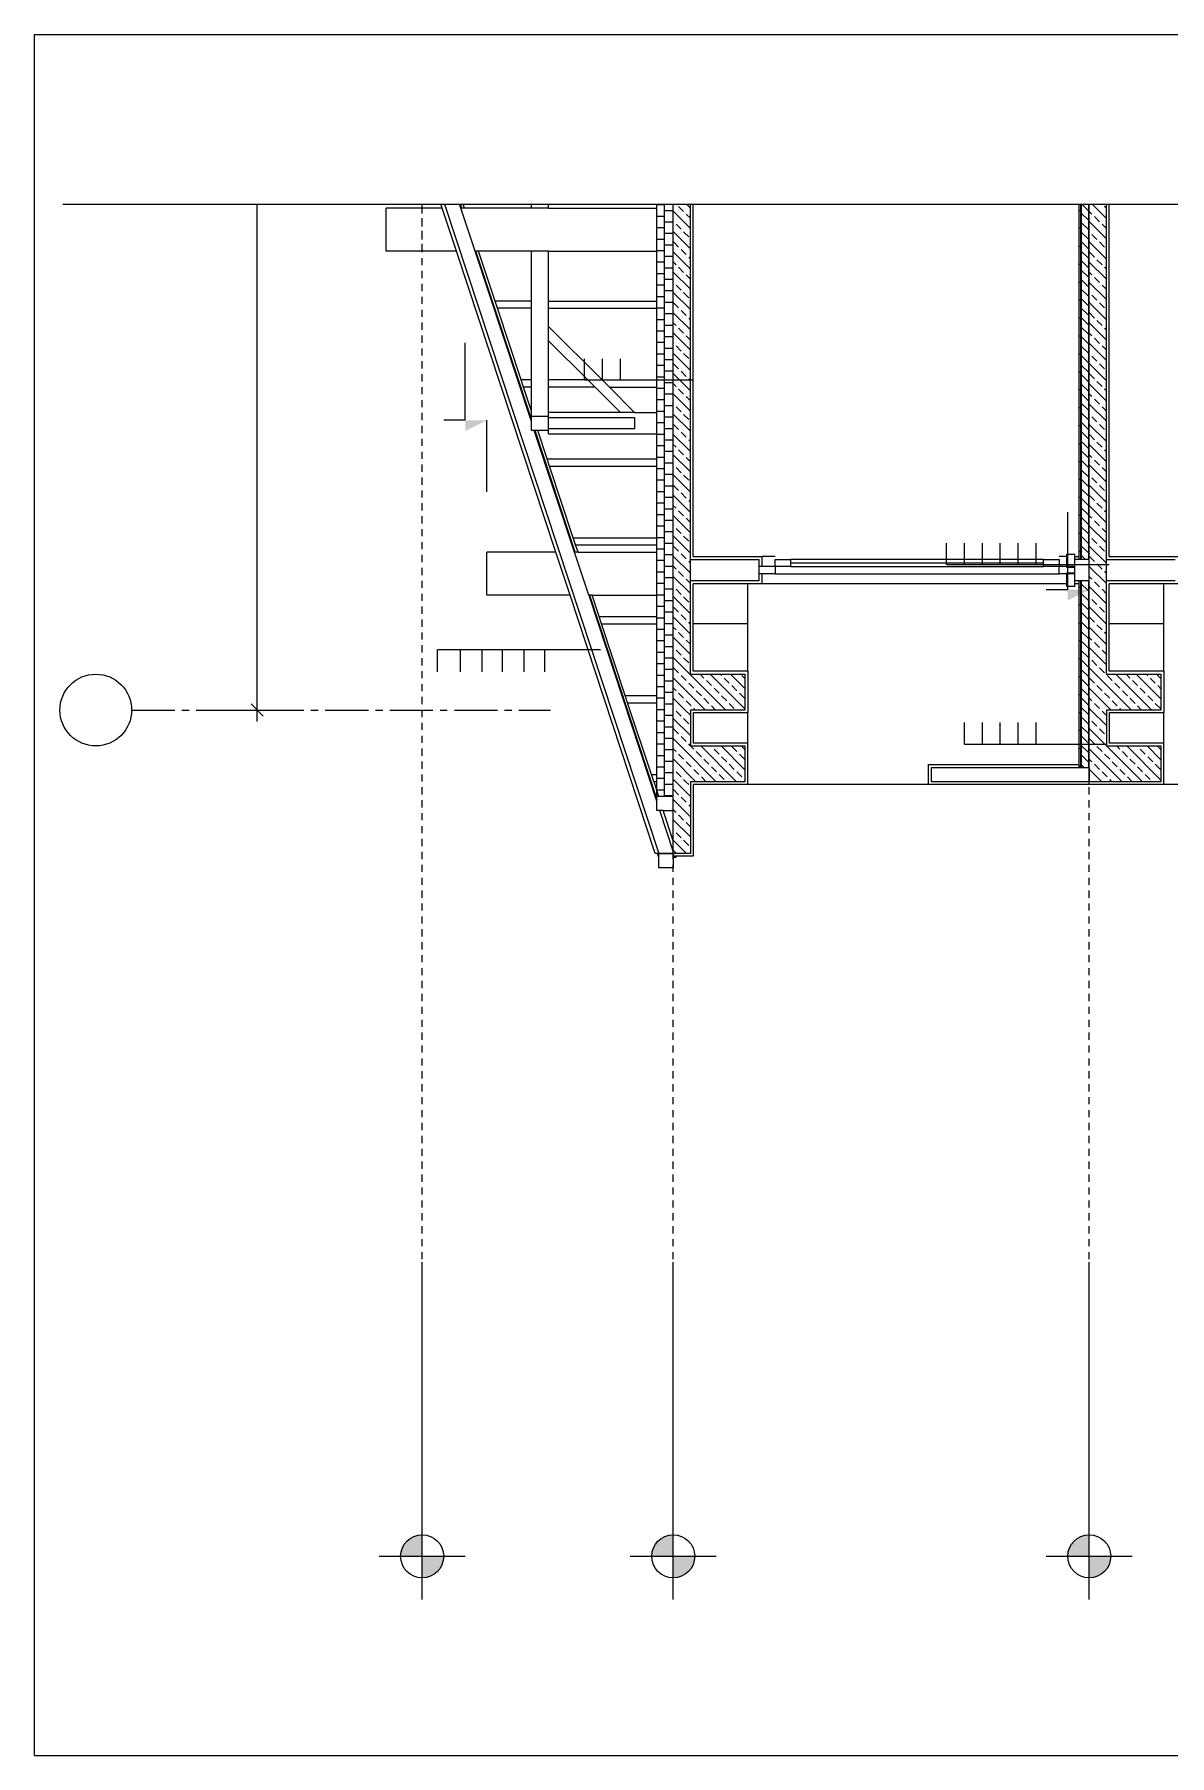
# Model space of a CAD drawing. Header units: metres. Extents: x -220 to 294, y -29 to 18.
# Drawn here: x 172.89 to 192.67, y -12 to 18 of the extents above; entities that cross this region are included whole.
import ezdxf

# ---------------------------------------------------------------- set-up
doc = ezdxf.new("R2010")
doc.units = ezdxf.units.M
doc.header["$MEASUREMENT"] = 0
doc.linetypes.add('CENTER2', pattern=[1.125, 0.75, -0.125, 0.125, -0.125])
doc.linetypes.add('DASHED4', pattern=[0.1875, 0.125, -0.0625])
for name, color, linetype in [('Cizgi', 7, 'Continuous'), ('Kesit_Kot', 7, 'Continuous'), ('Olculendirme', 7, 'Continuous'), ('Rota', 7, 'Continuous'), ('Standart', 7, 'Continuous'), ('Tarama', 7, 'Continuous')]:
    doc.layers.add(name, color=color, linetype=linetype)

msp = doc.modelspace()

# ---------------------------------------------------------------- hatches: boundary and pattern name
at = {"layer": 'Kesit_Kot', "linetype": 'Continuous', "lineweight": -3}
for points in [[(180.774, 11.275), (180.399, 11.087), (180.399, 11.275)], [(191.274, 8.322), (190.899, 8.135), (190.899, 8.322)]]:
    msp.add_hatch(color=216, dxfattribs=at).paths.add_polyline_path(points)
at = {"layer": 'Tarama', "linetype": 'Continuous', "lineweight": -3}
for points in [[(179.649, -8.152), (179.607, -8.154), (179.565, -8.161), (179.525, -8.173), (179.486, -8.189), (179.449, -8.209), (179.415, -8.234), (179.384, -8.262), (179.356, -8.293), (179.331, -8.327), (179.311, -8.364), (179.295, -8.403), (179.283, -8.443), (179.276, -8.485), (179.274, -8.527), (179.649, -8.527)], [(184.024, -8.152), (183.982, -8.154), (183.94, -8.161), (183.9, -8.173), (183.861, -8.189), (183.824, -8.209), (183.79, -8.234), (183.759, -8.262), (183.731, -8.293), (183.706, -8.327), (183.686, -8.364), (183.67, -8.403), (183.658, -8.443), (183.651, -8.485), (183.649, -8.527), (184.024, -8.527)], [(191.274, -8.152), (191.232, -8.154), (191.19, -8.161), (191.15, -8.173), (191.111, -8.189), (191.074, -8.209), (191.04, -8.234), (191.009, -8.262), (190.981, -8.293), (190.956, -8.327), (190.936, -8.364), (190.92, -8.403), (190.908, -8.443), (190.901, -8.485), (190.899, -8.527), (191.274, -8.527)], [(179.649, -8.902), (179.691, -8.899), (179.732, -8.892), (179.773, -8.881), (179.812, -8.865), (179.848, -8.844), (179.883, -8.82), (179.914, -8.792), (179.942, -8.761), (179.966, -8.726), (179.987, -8.689), (180.003, -8.651), (180.014, -8.61), (180.021, -8.569), (180.024, -8.527), (179.649, -8.527)], [(184.024, -8.902), (184.066, -8.899), (184.107, -8.892), (184.148, -8.881), (184.187, -8.865), (184.223, -8.844), (184.258, -8.82), (184.289, -8.792), (184.317, -8.761), (184.341, -8.726), (184.362, -8.689), (184.378, -8.651), (184.389, -8.61), (184.396, -8.569), (184.399, -8.527), (184.024, -8.527)], [(191.274, -8.902), (191.316, -8.899), (191.357, -8.892), (191.398, -8.881), (191.437, -8.865), (191.473, -8.844), (191.508, -8.82), (191.539, -8.792), (191.567, -8.761), (191.591, -8.726), (191.612, -8.689), (191.628, -8.651), (191.639, -8.61), (191.646, -8.569), (191.649, -8.527), (191.274, -8.527)]]:
    msp.add_hatch(color=216, dxfattribs=at).paths.add_polyline_path(points)

# ---------------------------------------------------------------- linework, layer by layer
msp.add_line((173.389, 15.042), (238.193, 15.042))
at = {"layer": 'Cizgi', "color": 73, "linetype": 'DASHED4', "lineweight": -3}
for p, q in [((179.649, -7.398), (179.649, 15.042)), ((179.649, 14.224), (179.649, 15.042)), ((184.024, 3.654), (184.024, 15.042)), ((191.274, 4.924), (191.274, 15.042)), ((191.274, -7.398), (191.274, 7.677)), ((184.024, -7.398), (184.024, 6.407))]:
    msp.add_line(p, q, dxfattribs=at)
at = {"layer": 'Cizgi', "color": 17, "linetype": 'Continuous', "lineweight": -3}
for p, q in [((179.999, 14.974), (179.976, 15.042)), ((180.039, 15.042), (183.774, 3.724)), ((180.246, 14.224), (179.999, 14.974)), ((181.979, 8.974), (180.246, 14.224)), ((181.553, 11.349), (181.853, 11.349)), ((181.553, 11.291), (181.553, 11.349)), ((181.553, 11.251), (181.553, 11.291)), ((181.553, 11.099), (181.553, 11.251)), ((181.853, 11.324), (181.853, 11.349)), ((181.853, 11.124), (181.853, 11.324)), ((181.853, 11.099), (181.853, 11.124)), ((181.603, 11.099), (181.553, 11.099)), ((181.617, 11.099), (181.603, 11.099)), ((181.663, 11.099), (181.617, 11.099)), ((181.853, 11.099), (181.663, 11.099)), ((182.226, 8.224), (181.979, 8.974)), ((183.711, 3.724), (182.226, 8.224)), ((183.74, 4.666), (183.74, 4.724)), ((183.74, 4.724), (184.024, 4.724)), ((183.74, 4.626), (183.74, 4.666)), ((183.74, 4.474), (183.74, 4.626)), ((183.79, 4.474), (183.74, 4.474)), ((183.803, 4.474), (183.79, 4.474)), ((183.85, 4.474), (183.803, 4.474)), ((183.85, 4.474), (184.024, 4.474)), ((183.75, 3.724), (183.711, 3.724)), ((183.774, 3.724), (183.75, 3.724))]:
    msp.add_line(p, q, dxfattribs=at)
at = {"layer": 'Cizgi', "color": 98, "linetype": 'Continuous', "lineweight": -3}
for p, q in [((180.325, 14.974), (180.302, 15.042)), ((180.338, 14.974), (180.315, 15.042)), ((180.385, 14.974), (180.362, 15.042)), ((181.553, 14.974), (181.553, 15.042)), ((181.853, 14.974), (181.853, 15.042)), ((180.572, 14.224), (180.325, 14.974)), ((181.553, 11.251), (180.572, 14.224)), ((181.553, 11.291), (180.585, 14.224)), ((180.92, 13.352), (180.632, 14.224)), ((181.553, 13.352), (181.553, 14.224)), ((181.853, 13.352), (181.853, 14.224)), ((181.553, 13.352), (180.92, 13.352)), ((180.961, 13.227), (180.92, 13.352)), ((181.553, 13.227), (180.961, 13.227)), ((181.374, 11.977), (180.961, 13.227)), ((181.553, 13.227), (181.553, 13.352)), ((181.553, 11.977), (181.553, 13.227)), ((181.853, 13.227), (181.853, 13.352)), ((181.853, 13.352), (183.74, 13.352)), ((181.853, 12.909), (181.853, 13.227)), ((181.853, 13.227), (183.74, 13.227)), ((181.853, 12.662), (181.853, 12.909)), ((182.786, 11.977), (181.853, 12.909)), ((181.853, 11.977), (181.853, 12.662)), ((182.538, 11.977), (181.853, 12.662)), ((181.553, 11.977), (181.374, 11.977)), ((181.415, 11.852), (181.374, 11.977)), ((181.553, 11.852), (181.415, 11.852)), ((181.553, 11.433), (181.415, 11.852)), ((181.553, 11.852), (181.553, 11.977)), ((181.553, 11.433), (181.553, 11.852)), ((182.538, 11.977), (181.853, 11.977)), ((181.853, 11.852), (181.853, 11.977)), ((182.663, 11.852), (181.853, 11.852)), ((181.853, 11.412), (181.853, 11.852)), ((182.663, 11.852), (182.538, 11.977)), ((183.103, 11.412), (182.663, 11.852)), ((182.911, 11.852), (182.786, 11.977)), ((182.786, 11.977), (183.74, 11.977)), ((183.351, 11.412), (182.911, 11.852)), ((182.911, 11.852), (183.74, 11.852)), ((181.553, 11.349), (181.553, 11.433)), ((181.853, 11.349), (181.853, 11.412)), ((183.103, 11.412), (181.853, 11.412)), ((183.351, 11.412), (183.103, 11.412)), ((183.351, 11.412), (183.74, 11.412)), ((181.853, 11.324), (183.351, 11.324)), ((183.351, 11.124), (181.853, 11.124)), ((183.351, 11.324), (183.351, 11.124)), ((182.305, 8.974), (181.603, 11.099)), ((182.318, 8.974), (181.617, 11.099)), ((181.828, 10.602), (181.663, 11.099)), ((181.853, 11.037), (181.853, 11.099)), ((181.853, 11.037), (183.74, 11.037)), ((181.869, 10.477), (181.828, 10.602)), ((181.828, 10.602), (183.74, 10.602)), ((182.281, 9.227), (181.869, 10.477)), ((181.869, 10.477), (183.74, 10.477)), ((182.323, 9.102), (182.281, 9.227)), ((182.281, 9.227), (183.74, 9.227)), ((182.365, 8.974), (182.323, 9.102)), ((182.323, 9.102), (183.74, 9.102)), ((182.552, 8.224), (182.305, 8.974)), ((190.474, 8.849), (186.074, 8.849)), ((186.074, 8.724), (190.474, 8.724)), ((185.799, 8.599), (190.749, 8.599)), ((182.552, 8.224), (183.74, 4.626)), ((182.565, 8.224), (183.74, 4.666)), ((182.735, 7.852), (182.612, 8.224)), ((182.776, 7.727), (182.735, 7.852)), ((182.735, 7.852), (183.74, 7.852)), ((183.189, 6.477), (182.776, 7.727)), ((182.776, 7.727), (183.74, 7.727)), ((183.23, 6.352), (183.189, 6.477)), ((183.189, 6.477), (183.74, 6.477)), ((183.643, 5.102), (183.23, 6.352)), ((183.23, 6.352), (183.74, 6.352)), ((183.684, 4.977), (183.643, 5.102)), ((183.643, 5.102), (183.74, 5.102)), ((183.684, 4.977), (183.74, 4.977)), ((183.684, 4.977), (183.767, 4.724)), ((184.024, 3.764), (183.79, 4.474)), ((184.024, 3.946), (183.85, 4.474)), ((183.774, 3.654), (183.75, 3.724)), ((184.024, 3.724), (183.774, 3.724)), ((183.774, 3.654), (183.774, 3.654)), ((184.074, 3.654), (184.024, 3.654)), ((184.074, 3.654), (184.067, 3.674)), ((184.074, 3.654), (184.074, 3.674))]:
    msp.add_line(p, q, dxfattribs=at)
at = {"layer": 'Cizgi', "color": 1, "linetype": 'Continuous', "lineweight": -3}
msp.add_line((183.74, 4.724), (183.74, 15.042), dxfattribs=at)
at = {"layer": 'Cizgi', "color": 7, "linetype": 'Continuous', "lineweight": -3}
for p, q in [((184.024, 4.724), (184.024, 15.042)), ((184.324, 8.849), (184.324, 15.042)), ((191.274, 8.849), (191.274, 15.042)), ((191.574, 8.849), (191.574, 15.042)), ((184.324, 8.474), (184.324, 8.849)), ((191.274, 8.474), (191.274, 8.849)), ((191.574, 8.474), (191.574, 8.849)), ((184.324, 6.849), (184.324, 8.474)), ((191.274, 4.974), (191.274, 8.474)), ((191.574, 6.849), (191.574, 8.474)), ((184.324, 6.849), (185.274, 6.849)), ((185.274, 6.849), (185.274, 6.224)), ((191.574, 6.849), (192.524, 6.849)), ((192.524, 6.849), (192.524, 6.224)), ((184.324, 6.224), (184.324, 5.599)), ((185.274, 6.224), (184.324, 6.224)), ((191.574, 6.224), (191.574, 5.599)), ((192.524, 6.224), (191.574, 6.224)), ((184.324, 5.599), (185.274, 5.599)), ((185.274, 5.599), (185.274, 4.974)), ((191.574, 5.599), (192.524, 5.599)), ((192.524, 5.599), (192.524, 4.974)), ((184.024, 3.946), (184.024, 4.977)), ((185.274, 4.974), (184.324, 4.974)), ((184.324, 4.974), (184.324, 3.724)), ((192.524, 4.974), (191.274, 4.974)), ((184.024, 3.805), (184.024, 3.946)), ((184.024, 3.764), (184.024, 3.805)), ((184.024, 3.724), (184.024, 3.764)), ((184.324, 3.724), (184.024, 3.724))]:
    msp.add_line(p, q, dxfattribs=at)
at = {"layer": 'Cizgi', "color": 241, "linetype": 'Continuous', "lineweight": -3}
for p, q in [((184.374, 8.899), (184.374, 15.042)), ((191.624, 8.899), (191.624, 15.042)), ((184.374, 8.899), (185.574, 8.899)), ((185.574, 8.724), (185.574, 8.899)), ((191.024, 8.899), (191.099, 8.899)), ((191.624, 8.899), (192.824, 8.899)), ((185.574, 8.424), (184.374, 8.424)), ((184.374, 7.724), (184.374, 8.424)), ((185.574, 8.424), (185.574, 8.599)), ((191.099, 8.424), (191.024, 8.424)), ((192.824, 8.424), (191.624, 8.424)), ((191.624, 7.724), (191.624, 8.424)), ((184.374, 6.899), (184.374, 7.724)), ((191.624, 6.899), (191.624, 7.724)), ((185.324, 6.899), (184.374, 6.899)), ((185.324, 6.899), (185.324, 6.174)), ((192.574, 6.899), (191.624, 6.899)), ((192.574, 6.899), (192.574, 6.174)), ((185.324, 6.174), (184.374, 6.174)), ((184.374, 6.174), (184.374, 5.649)), ((192.574, 6.174), (191.624, 6.174)), ((191.624, 6.174), (191.624, 5.649)), ((185.324, 5.649), (184.374, 5.649)), ((185.324, 4.924), (185.324, 5.649)), ((192.574, 5.649), (191.624, 5.649)), ((192.574, 4.924), (192.574, 5.649)), ((188.474, 5.274), (191.099, 5.274)), ((188.474, 4.924), (188.474, 5.274)), ((185.324, 4.924), (184.374, 4.924)), ((184.374, 4.924), (184.374, 3.674)), ((192.574, 4.924), (191.261, 4.924)), ((191.274, 4.924), (191.274, 4.974)), ((184.024, 3.674), (184.024, 3.724)), ((184.067, 3.674), (184.024, 3.674)), ((184.074, 3.674), (184.067, 3.674)), ((184.374, 3.674), (184.074, 3.674))]:
    msp.add_line(p, q, dxfattribs=at)
at = {"layer": 'Cizgi', "color": 59, "linetype": 'Continuous', "lineweight": -3}
for p, q in [((191.099, 8.899), (191.099, 15.042)), ((191.099, 8.849), (191.099, 8.899)), ((191.099, 8.424), (191.099, 8.474)), ((191.099, 5.224), (191.099, 8.424)), ((191.274, 4.974), (191.099, 4.974))]:
    msp.add_line(p, q, dxfattribs=at)
at = {"layer": 'Cizgi', "color": 38, "linetype": 'Continuous', "lineweight": -3}
for p, q in [((191.124, 15.042), (191.124, 8.849)), ((191.136, 15.042), (191.136, 8.849)), ((191.261, 15.042), (191.261, 8.849)), ((191.124, 8.474), (191.124, 5.224)), ((191.136, 8.474), (191.136, 5.224)), ((191.261, 8.474), (191.261, 5.224))]:
    msp.add_line(p, q, dxfattribs=at)
at = {"layer": 'Cizgi', "color": 118, "linetype": 'Continuous', "lineweight": -3}
for p, q in [((179.024, 14.224), (179.024, 14.974)), ((179.999, 14.974), (179.024, 14.974)), ((180.338, 14.974), (180.325, 14.974)), ((180.385, 14.974), (180.338, 14.974)), ((181.553, 14.974), (180.385, 14.974)), ((181.853, 14.974), (181.553, 14.974)), ((181.853, 14.974), (183.74, 14.974)), ((180.246, 14.224), (179.024, 14.224)), ((180.585, 14.224), (180.572, 14.224)), ((180.632, 14.224), (180.585, 14.224)), ((181.553, 14.224), (180.632, 14.224)), ((181.853, 14.224), (181.553, 14.224)), ((181.853, 14.224), (183.74, 14.224)), ((180.774, 8.224), (180.774, 8.974)), ((181.979, 8.974), (180.774, 8.974)), ((182.318, 8.974), (182.305, 8.974)), ((182.365, 8.974), (182.318, 8.974)), ((182.365, 8.974), (183.74, 8.974)), ((185.799, 8.899), (185.574, 8.899)), ((190.886, 8.899), (190.749, 8.899)), ((185.324, 7.724), (185.324, 8.424)), ((190.886, 8.424), (185.574, 8.424)), ((192.574, 7.724), (192.574, 8.424)), ((182.226, 8.224), (180.774, 8.224)), ((182.565, 8.224), (182.552, 8.224)), ((182.612, 8.224), (182.565, 8.224)), ((182.612, 8.224), (183.74, 8.224)), ((185.324, 7.724), (184.374, 7.724)), ((185.324, 6.899), (185.324, 7.724)), ((192.574, 7.724), (191.624, 7.724)), ((192.574, 6.899), (192.574, 7.724)), ((185.324, 5.649), (185.324, 6.174)), ((192.574, 5.649), (192.574, 6.174)), ((191.261, 4.924), (185.324, 4.924)), ((198.524, 4.924), (192.574, 4.924))]:
    msp.add_line(p, q, dxfattribs=at)
at = {"layer": 'Cizgi', "color": 166, "linetype": 'Continuous', "lineweight": -3}
for p, q in [((184.324, 8.849), (185.524, 8.849)), ((185.524, 8.724), (185.524, 8.849)), ((185.524, 8.599), (185.524, 8.724)), ((191.024, 8.724), (191.024, 8.849)), ((191.099, 8.849), (191.024, 8.849)), ((191.024, 8.709), (191.024, 8.724)), ((191.024, 8.615), (191.024, 8.709)), ((191.274, 8.849), (191.099, 8.849)), ((191.574, 8.849), (192.774, 8.849)), ((185.524, 8.474), (184.324, 8.474)), ((185.524, 8.474), (185.524, 8.599)), ((191.024, 8.599), (191.024, 8.615)), ((191.024, 8.474), (191.024, 8.599)), ((191.099, 8.474), (191.024, 8.474)), ((191.274, 8.474), (191.099, 8.474)), ((192.774, 8.474), (191.574, 8.474))]:
    msp.add_line(p, q, dxfattribs=at)
at = {"layer": 'Cizgi', "color": 173, "linetype": 'Continuous', "lineweight": -3}
for p, q in [((185.574, 8.724), (185.524, 8.724)), ((185.799, 8.724), (185.574, 8.724)), ((185.799, 8.724), (185.799, 8.849)), ((185.799, 8.849), (186.074, 8.849)), ((185.799, 8.724), (185.799, 8.599)), ((186.074, 8.724), (185.799, 8.724)), ((186.074, 8.788), (186.074, 8.849)), ((186.074, 8.784), (186.074, 8.788)), ((186.074, 8.788), (190.474, 8.788)), ((186.074, 8.724), (186.074, 8.784)), ((190.474, 8.784), (186.074, 8.784)), ((190.474, 8.788), (190.474, 8.849)), ((190.474, 8.849), (190.749, 8.849)), ((190.474, 8.788), (190.474, 8.784)), ((190.474, 8.724), (190.474, 8.784)), ((190.749, 8.724), (190.474, 8.724)), ((190.749, 8.849), (190.749, 8.724)), ((190.749, 8.599), (190.749, 8.724)), ((190.886, 8.724), (190.749, 8.724)), ((190.886, 8.724), (190.886, 8.943)), ((190.886, 8.943), (191.024, 8.943)), ((191.024, 8.724), (190.886, 8.724)), ((190.886, 8.709), (190.886, 8.724)), ((191.024, 8.709), (190.886, 8.709)), ((191.024, 8.899), (191.024, 8.943)), ((191.024, 8.849), (191.024, 8.899)), ((185.574, 8.599), (185.524, 8.599)), ((185.799, 8.599), (185.574, 8.599)), ((190.886, 8.599), (190.749, 8.599)), ((190.886, 8.599), (190.886, 8.615)), ((190.886, 8.615), (191.024, 8.615)), ((191.024, 8.599), (190.886, 8.599)), ((190.886, 8.38), (190.886, 8.599)), ((191.024, 8.424), (191.024, 8.474)), ((191.024, 8.38), (191.024, 8.424)), ((191.024, 8.38), (190.886, 8.38))]:
    msp.add_line(p, q, dxfattribs=at)
at = {"layer": 'Cizgi', "color": 18, "linetype": 'Continuous', "lineweight": -3}
for points in [[(172.892, -12), (172.892, 18)], [(172.892, 18), (245.115, 18)], [(172.892, -12), (245.115, -12)]]:
    msp.add_lwpolyline(points, dxfattribs=at)
at = {"layer": 'Kesit_Kot', "color": 216, "linetype": 'Continuous', "lineweight": -3}
for p, q in [((180.399, 11.275), (180.399, 12.622)), ((180.399, 11.275), (180.024, 11.275)), ((180.774, 10.025), (180.774, 11.275)), ((191.274, 9.094), (191.274, 10.344)), ((190.899, 8.322), (190.899, 9.67)), ((190.899, 8.322), (190.524, 8.322))]:
    msp.add_line(p, q, dxfattribs=at)
at = {"layer": 'Olculendirme', "color": 47, "linetype": 'Continuous', "lineweight": -3}
for p, q in [((176.774, 6.024), (176.774, 15.042)), ((176.149, 6.224), (176.899, 6.224))]:
    msp.add_line(p, q, dxfattribs=at)
at = {"layer": 'Olculendirme', "color": 59, "linetype": 'Continuous', "lineweight": -3}
msp.add_line((176.668, 6.33), (176.88, 6.118), dxfattribs=at)
at = {"layer": 'Rota', "color": 38, "linetype": 'Continuous', "lineweight": -3}
for p, q in [((188.524, 4.974), (188.524, 5.224)), ((188.524, 5.224), (191.274, 5.224)), ((191.274, 5.224), (191.274, 4.974)), ((191.274, 4.974), (188.524, 4.974))]:
    msp.add_line(p, q, dxfattribs=at)
at = {"layer": 'Rota', "color": 95, "linetype": 'Continuous', "lineweight": -3}
for p, q in [((183.774, 3.474), (183.774, 3.724)), ((183.774, 3.724), (184.024, 3.724)), ((184.024, 3.724), (184.024, 3.474)), ((184.024, 3.474), (183.774, 3.474))]:
    msp.add_line(p, q, dxfattribs=at)
at = {"layer": 'Standart', "color": 58, "linetype": 'Continuous', "lineweight": -3}
for p, q in [((182.48, 11.972), (182.48, 12.347)), ((182.792, 11.972), (182.792, 12.347)), ((183.105, 11.972), (183.105, 12.347)), ((184.353, 11.972), (182.48, 11.972)), ((188.786, 8.76), (188.786, 9.135)), ((189.099, 8.76), (189.099, 9.135)), ((189.411, 8.76), (189.411, 9.135)), ((189.724, 8.76), (189.724, 9.135)), ((190.036, 8.76), (190.036, 9.135)), ((190.349, 8.76), (190.349, 9.135)), ((188.786, 8.76), (191.624, 8.76)), ((189.099, 5.629), (189.099, 6.004)), ((189.411, 5.629), (189.411, 6.004)), ((189.724, 5.629), (189.724, 6.004)), ((190.036, 5.629), (190.036, 6.004)), ((190.349, 5.629), (190.349, 6.004)), ((189.099, 5.629), (191.574, 5.629))]:
    msp.add_line(p, q, dxfattribs=at)
at = {"layer": 'Standart', "color": 48, "linetype": 'Continuous', "lineweight": -3}
for p, q in [((179.917, 6.888), (179.917, 7.273)), ((182.757, 7.273), (179.917, 7.273)), ((180.317, 6.888), (180.317, 7.273)), ((180.695, 6.888), (180.695, 7.273)), ((181.05, 6.888), (181.05, 7.273)), ((181.428, 6.888), (181.428, 7.273)), ((181.784, 6.888), (181.784, 7.273))]:
    msp.add_line(p, q, dxfattribs=at)
at = {"layer": 'Standart', "color": 251, "linetype": 'CENTER2', "lineweight": -3}
msp.add_line((174.586, 6.224), (181.886, 6.224), dxfattribs=at)
at = {"layer": 'Standart', "color": 216, "linetype": 'Continuous', "lineweight": -3}
for p, q in [((179.649, -7.777), (179.649, -3.398)), ((184.024, -7.777), (184.024, -3.398)), ((191.274, -7.777), (191.274, -3.398)), ((179.649, -9.277), (179.649, -7.777)), ((184.024, -9.277), (184.024, -7.777)), ((191.274, -9.277), (191.274, -7.777)), ((178.899, -8.527), (180.399, -8.527)), ((183.274, -8.527), (184.774, -8.527)), ((190.524, -8.527), (192.024, -8.527))]:
    msp.add_line(p, q, dxfattribs=at)
at = {"layer": 'Standart', "color": 251, "linetype": 'Continuous', "lineweight": -3}
msp.add_circle((173.961, 6.224), 0.625, dxfattribs=at)
at = {"layer": 'Standart', "color": 216, "linetype": 'Continuous', "lineweight": -3}
for centre in [(179.649, -8.527), (184.024, -8.527), (191.274, -8.527)]:
    msp.add_circle(centre, 0.375, dxfattribs=at)
at = {"layer": 'Tarama', "color": 58, "linetype": 'Continuous', "lineweight": -3}
for p, q in [((183.874, 15.028), (183.74, 15.028)), ((183.874, 4.724), (183.874, 15.042)), ((184.205, 14.913), (184.117, 15.001)), ((184.324, 14.971), (184.253, 15.042)), ((191.261, 14.928), (191.147, 15.042)), ((191.16, 15.112), (191.16, 15.112)), ((191.243, 15.029), (191.243, 15.029)), ((191.574, 14.792), (191.324, 15.042)), ((191.574, 14.969), (191.542, 15.001)), ((183.874, 14.828), (183.74, 14.828)), ((184.024, 14.928), (183.874, 14.928)), ((184.024, 14.728), (183.874, 14.728)), ((184.324, 14.618), (184.024, 14.918)), ((184.029, 14.736), (184.024, 14.741)), ((184.324, 14.795), (184.25, 14.869)), ((191.261, 14.762), (191.136, 14.887)), ((191.261, 14.597), (191.136, 14.722)), ((191.16, 14.946), (191.16, 14.946)), ((191.16, 14.78), (191.16, 14.78)), ((191.243, 14.863), (191.243, 14.863)), ((191.321, 14.869), (191.274, 14.916)), ((191.574, 14.439), (191.274, 14.739)), ((191.453, 14.736), (191.365, 14.825)), ((183.874, 14.628), (183.74, 14.628)), ((183.874, 14.428), (183.74, 14.428)), ((184.024, 14.528), (183.874, 14.528)), ((184.324, 14.264), (184.024, 14.564)), ((184.161, 14.604), (184.073, 14.692)), ((184.294, 14.471), (184.205, 14.559)), ((191.261, 14.431), (191.136, 14.556)), ((191.16, 14.615), (191.16, 14.615)), ((191.16, 14.449), (191.16, 14.449)), ((191.243, 14.698), (191.243, 14.698)), ((191.243, 14.532), (191.243, 14.532)), ((191.276, 14.559), (191.274, 14.562)), ((191.409, 14.427), (191.321, 14.515)), ((191.574, 14.616), (191.497, 14.692)), ((183.874, 14.228), (183.74, 14.228)), ((184.024, 14.328), (183.874, 14.328)), ((184.024, 14.128), (183.874, 14.128)), ((184.324, 13.911), (184.024, 14.211)), ((184.117, 14.294), (184.029, 14.383)), ((184.25, 14.162), (184.161, 14.25)), ((184.324, 14.087), (184.294, 14.118)), ((191.261, 14.265), (191.136, 14.39)), ((191.261, 14.099), (191.136, 14.224)), ((191.16, 14.283), (191.16, 14.283)), ((191.16, 14.118), (191.16, 14.118)), ((191.243, 14.366), (191.243, 14.366)), ((191.243, 14.2), (191.243, 14.2)), ((191.574, 14.085), (191.274, 14.385)), ((191.365, 14.118), (191.276, 14.206)), ((191.542, 14.294), (191.453, 14.383)), ((183.874, 14.028), (183.74, 14.028)), ((183.874, 13.828), (183.74, 13.828)), ((184.024, 13.928), (183.874, 13.928)), ((184.073, 13.985), (184.024, 14.034)), ((184.324, 13.557), (184.024, 13.857)), ((184.205, 13.852), (184.117, 13.941)), ((184.324, 13.734), (184.25, 13.808)), ((191.261, 13.934), (191.136, 14.059)), ((191.261, 13.768), (191.136, 13.893)), ((191.16, 13.952), (191.16, 13.952)), ((191.243, 14.035), (191.243, 14.035)), ((191.243, 13.869), (191.243, 13.869)), ((191.574, 13.732), (191.274, 14.032)), ((191.321, 13.808), (191.274, 13.855)), ((191.497, 13.985), (191.409, 14.073)), ((191.574, 13.908), (191.542, 13.941)), ((183.874, 13.628), (183.74, 13.628)), ((184.024, 13.728), (183.874, 13.728)), ((184.024, 13.528), (183.874, 13.528)), ((184.029, 13.676), (184.024, 13.68)), ((184.324, 13.204), (184.024, 13.504)), ((184.161, 13.543), (184.073, 13.631)), ((191.261, 13.602), (191.136, 13.727)), ((191.261, 13.437), (191.136, 13.562)), ((191.16, 13.786), (191.16, 13.786)), ((191.16, 13.62), (191.16, 13.62)), ((191.243, 13.703), (191.243, 13.703)), ((191.243, 13.537), (191.243, 13.537)), ((191.574, 13.378), (191.274, 13.678)), ((191.276, 13.499), (191.274, 13.501)), ((191.453, 13.676), (191.365, 13.764)), ((191.574, 13.555), (191.497, 13.631)), ((183.874, 13.428), (183.74, 13.428)), ((183.874, 13.228), (183.74, 13.228)), ((184.024, 13.328), (183.874, 13.328)), ((184.117, 13.234), (184.029, 13.322)), ((184.294, 13.41), (184.205, 13.499)), ((191.261, 13.271), (191.136, 13.396)), ((191.261, 13.105), (191.136, 13.23)), ((191.16, 13.455), (191.16, 13.455)), ((191.16, 13.289), (191.16, 13.289)), ((191.243, 13.372), (191.243, 13.372)), ((191.243, 13.206), (191.243, 13.206)), ((191.574, 13.025), (191.274, 13.325)), ((191.409, 13.366), (191.321, 13.455)), ((191.542, 13.234), (191.453, 13.322)), ((183.874, 13.028), (183.74, 13.028)), ((184.024, 13.128), (183.874, 13.128)), ((184.024, 12.928), (183.874, 12.928)), ((184.324, 12.85), (184.024, 13.15)), ((184.073, 12.924), (184.024, 12.973)), ((184.25, 13.101), (184.161, 13.189)), ((184.324, 13.027), (184.294, 13.057)), ((191.261, 12.939), (191.136, 13.064)), ((191.16, 13.123), (191.16, 13.123)), ((191.16, 12.957), (191.16, 12.957)), ((191.243, 13.04), (191.243, 13.04)), ((191.574, 12.671), (191.274, 12.971)), ((191.365, 13.057), (191.276, 13.145)), ((191.497, 12.924), (191.409, 13.013)), ((183.874, 12.828), (183.74, 12.828)), ((183.874, 12.628), (183.74, 12.628)), ((184.024, 12.728), (183.874, 12.728)), ((184.324, 12.496), (184.024, 12.796)), ((184.029, 12.615), (184.024, 12.62)), ((184.205, 12.792), (184.117, 12.88)), ((184.324, 12.673), (184.25, 12.748)), ((191.261, 12.774), (191.136, 12.899)), ((191.261, 12.608), (191.136, 12.733)), ((191.16, 12.792), (191.16, 12.792)), ((191.16, 12.626), (191.16, 12.626)), ((191.243, 12.875), (191.243, 12.875)), ((191.243, 12.709), (191.243, 12.709)), ((191.321, 12.748), (191.274, 12.794)), ((191.574, 12.318), (191.274, 12.618)), ((191.453, 12.615), (191.365, 12.703)), ((191.574, 12.848), (191.542, 12.88)), ((183.874, 12.428), (183.74, 12.428)), ((184.024, 12.528), (183.874, 12.528)), ((184.024, 12.328), (183.874, 12.328)), ((184.324, 12.143), (184.024, 12.443)), ((184.161, 12.482), (184.073, 12.571)), ((184.294, 12.35), (184.205, 12.438)), ((191.261, 12.442), (191.136, 12.567)), ((191.261, 12.276), (191.136, 12.401)), ((191.16, 12.46), (191.16, 12.46)), ((191.243, 12.543), (191.243, 12.543)), ((191.243, 12.377), (191.243, 12.377)), ((191.276, 12.438), (191.274, 12.441)), ((191.409, 12.306), (191.321, 12.394)), ((191.574, 12.494), (191.497, 12.571)), ((183.874, 12.228), (183.74, 12.228)), ((183.874, 12.028), (183.74, 12.028)), ((184.024, 12.128), (183.874, 12.128)), ((184.324, 11.789), (184.024, 12.089)), ((184.117, 12.173), (184.029, 12.261)), ((184.25, 12.04), (184.161, 12.129)), ((191.261, 12.111), (191.136, 12.236)), ((191.261, 11.945), (191.136, 12.07)), ((191.16, 12.295), (191.16, 12.295)), ((191.16, 12.129), (191.16, 12.129)), ((191.243, 12.212), (191.243, 12.212)), ((191.243, 12.046), (191.243, 12.046)), ((191.574, 11.964), (191.274, 12.264)), ((191.365, 11.996), (191.276, 12.085)), ((191.542, 12.173), (191.453, 12.261)), ((183.874, 11.828), (183.74, 11.828)), ((184.024, 11.928), (183.874, 11.928)), ((184.024, 11.728), (183.874, 11.728)), ((184.073, 11.864), (184.024, 11.913)), ((184.324, 11.436), (184.024, 11.736)), ((184.205, 11.731), (184.117, 11.819)), ((184.324, 11.966), (184.294, 11.996)), ((191.261, 11.779), (191.136, 11.904)), ((191.261, 11.614), (191.136, 11.739)), ((191.16, 11.963), (191.16, 11.963)), ((191.16, 11.797), (191.16, 11.797)), ((191.243, 11.88), (191.243, 11.88)), ((191.243, 11.714), (191.243, 11.714)), ((191.574, 11.61), (191.274, 11.91)), ((191.321, 11.687), (191.274, 11.734)), ((191.497, 11.864), (191.409, 11.952)), ((191.574, 11.787), (191.542, 11.819)), ((183.874, 11.628), (183.74, 11.628)), ((183.874, 11.428), (183.74, 11.428)), ((184.024, 11.528), (183.874, 11.528)), ((184.029, 11.554), (184.024, 11.559)), ((184.161, 11.422), (184.073, 11.51)), ((184.324, 11.613), (184.25, 11.687)), ((191.261, 11.448), (191.136, 11.573)), ((191.261, 11.282), (191.136, 11.407)), ((191.16, 11.632), (191.16, 11.632)), ((191.16, 11.466), (191.16, 11.466)), ((191.243, 11.549), (191.243, 11.549)), ((191.574, 11.257), (191.274, 11.557)), ((191.453, 11.554), (191.365, 11.643)), ((191.574, 11.434), (191.497, 11.51)), ((183.874, 11.228), (183.74, 11.228)), ((184.024, 11.328), (183.874, 11.328)), ((184.024, 11.128), (183.874, 11.128)), ((184.324, 11.082), (184.024, 11.382)), ((184.117, 11.112), (184.029, 11.201)), ((184.294, 11.289), (184.205, 11.378)), ((191.261, 11.116), (191.136, 11.241)), ((191.16, 11.3), (191.16, 11.3)), ((191.16, 11.134), (191.16, 11.134)), ((191.243, 11.383), (191.243, 11.383)), ((191.243, 11.217), (191.243, 11.217)), ((191.276, 11.378), (191.274, 11.38)), ((191.574, 10.903), (191.274, 11.203)), ((191.409, 11.245), (191.321, 11.333)), ((191.542, 11.112), (191.453, 11.201)), ((183.874, 11.028), (183.74, 11.028)), ((183.874, 10.828), (183.74, 10.828)), ((184.024, 10.928), (183.874, 10.928)), ((184.324, 10.729), (184.024, 11.029)), ((184.073, 10.803), (184.024, 10.852)), ((184.25, 10.98), (184.161, 11.068)), ((184.324, 10.905), (184.294, 10.936)), ((191.261, 10.951), (191.136, 11.076)), ((191.261, 10.785), (191.136, 10.91)), ((191.16, 10.969), (191.16, 10.969)), ((191.16, 10.803), (191.16, 10.803)), ((191.243, 11.052), (191.243, 11.052)), ((191.243, 10.886), (191.243, 10.886)), ((191.574, 10.55), (191.274, 10.85)), ((191.365, 10.936), (191.276, 11.024)), ((191.497, 10.803), (191.409, 10.891)), ((183.874, 10.628), (183.74, 10.628)), ((184.024, 10.728), (183.874, 10.728)), ((184.024, 10.528), (183.874, 10.528)), ((184.324, 10.375), (184.024, 10.675)), ((184.205, 10.67), (184.117, 10.759)), ((184.324, 10.552), (184.25, 10.626)), ((191.261, 10.619), (191.136, 10.744)), ((191.261, 10.453), (191.136, 10.578)), ((191.16, 10.637), (191.16, 10.637)), ((191.243, 10.72), (191.243, 10.72)), ((191.243, 10.554), (191.243, 10.554)), ((191.321, 10.626), (191.274, 10.673)), ((191.453, 10.494), (191.365, 10.582)), ((191.574, 10.727), (191.542, 10.759)), ((183.874, 10.428), (183.74, 10.428)), ((183.874, 10.228), (183.74, 10.228)), ((184.024, 10.328), (183.874, 10.328)), ((184.029, 10.494), (184.024, 10.498)), ((184.324, 10.022), (184.024, 10.322)), ((184.161, 10.361), (184.073, 10.449)), ((184.294, 10.228), (184.205, 10.317)), ((191.261, 10.288), (191.136, 10.413)), ((191.261, 10.122), (191.136, 10.247)), ((191.16, 10.472), (191.16, 10.472)), ((191.16, 10.306), (191.16, 10.306)), ((191.243, 10.389), (191.243, 10.389)), ((191.243, 10.223), (191.243, 10.223)), ((191.574, 10.196), (191.274, 10.496)), ((191.276, 10.317), (191.274, 10.319)), ((191.409, 10.184), (191.321, 10.273)), ((191.574, 10.373), (191.497, 10.449)), ((183.874, 10.028), (183.74, 10.028)), ((184.024, 10.128), (183.874, 10.128)), ((184.024, 9.928), (183.874, 9.928)), ((184.324, 9.668), (184.024, 9.968)), ((184.117, 10.052), (184.029, 10.14)), ((184.25, 9.919), (184.161, 10.007)), ((191.261, 9.956), (191.136, 10.081)), ((191.261, 9.791), (191.136, 9.916)), ((191.16, 10.14), (191.16, 10.14)), ((191.16, 9.974), (191.16, 9.974)), ((191.243, 10.057), (191.243, 10.057)), ((191.574, 9.843), (191.274, 10.143)), ((191.365, 9.875), (191.276, 9.963)), ((191.542, 10.052), (191.453, 10.14)), ((183.874, 9.828), (183.74, 9.828)), ((183.874, 9.628), (183.74, 9.628)), ((184.024, 9.728), (183.874, 9.728)), ((184.073, 9.742), (184.024, 9.791)), ((184.324, 9.314), (184.024, 9.614)), ((184.205, 9.61), (184.117, 9.698)), ((184.324, 9.845), (184.294, 9.875)), ((191.261, 9.625), (191.136, 9.75)), ((191.16, 9.809), (191.16, 9.809)), ((191.16, 9.643), (191.16, 9.643)), ((191.243, 9.891), (191.243, 9.891)), ((191.243, 9.726), (191.243, 9.726)), ((191.574, 9.489), (191.274, 9.789)), ((191.321, 9.566), (191.274, 9.612)), ((191.497, 9.742), (191.409, 9.831)), ((191.574, 9.666), (191.542, 9.698)), ((183.874, 9.428), (183.74, 9.428)), ((184.024, 9.528), (183.874, 9.528)), ((184.024, 9.328), (183.874, 9.328)), ((184.029, 9.433), (184.024, 9.438)), ((184.161, 9.3), (184.073, 9.389)), ((184.324, 9.491), (184.25, 9.566)), ((191.261, 9.459), (191.136, 9.584)), ((191.261, 9.293), (191.136, 9.418)), ((191.16, 9.477), (191.16, 9.477)), ((191.16, 9.311), (191.16, 9.311)), ((191.243, 9.56), (191.243, 9.56)), ((191.243, 9.394), (191.243, 9.394)), ((191.574, 9.136), (191.274, 9.436)), ((191.453, 9.433), (191.365, 9.521)), ((191.574, 9.312), (191.497, 9.389)), ((183.874, 9.228), (183.74, 9.228)), ((183.874, 9.028), (183.74, 9.028)), ((184.024, 9.128), (183.874, 9.128)), ((184.324, 8.961), (184.024, 9.261)), ((184.117, 8.991), (184.029, 9.079)), ((184.294, 9.168), (184.205, 9.256)), ((191.261, 9.128), (191.136, 9.253)), ((191.261, 8.962), (191.136, 9.087)), ((191.16, 9.146), (191.16, 9.146)), ((191.243, 9.229), (191.243, 9.229)), ((191.243, 9.063), (191.243, 9.063)), ((191.276, 9.256), (191.274, 9.259)), ((191.574, 8.782), (191.274, 9.082)), ((191.409, 9.124), (191.321, 9.212)), ((191.542, 8.991), (191.453, 9.079)), ((183.874, 8.828), (183.74, 8.828)), ((184.024, 8.928), (183.874, 8.928)), ((184.024, 8.728), (183.874, 8.728)), ((184.324, 8.607), (184.024, 8.907)), ((184.073, 8.682), (184.024, 8.731)), ((184.25, 8.858), (184.161, 8.947)), ((184.324, 8.784), (184.294, 8.814)), ((191.208, 8.849), (191.136, 8.921)), ((191.16, 8.98), (191.16, 8.98)), ((191.243, 8.897), (191.243, 8.897)), ((191.574, 8.428), (191.274, 8.728)), ((191.365, 8.814), (191.276, 8.903)), ((191.497, 8.682), (191.409, 8.77)), ((183.874, 8.628), (183.74, 8.628)), ((183.874, 8.428), (183.74, 8.428)), ((184.024, 8.528), (183.874, 8.528)), ((184.324, 8.254), (184.024, 8.554)), ((184.205, 8.549), (184.117, 8.637)), ((184.324, 8.431), (184.25, 8.505)), ((191.261, 8.299), (191.136, 8.424)), ((191.261, 8.465), (191.252, 8.474)), ((191.321, 8.505), (191.274, 8.552)), ((191.453, 8.372), (191.365, 8.461)), ((191.574, 8.605), (191.542, 8.637)), ((183.874, 8.228), (183.74, 8.228)), ((184.024, 8.328), (183.874, 8.328)), ((184.024, 8.128), (183.874, 8.128)), ((184.029, 8.372), (184.024, 8.377)), ((184.324, 7.9), (184.024, 8.2)), ((184.161, 8.24), (184.073, 8.328)), ((184.294, 8.107), (184.205, 8.196)), ((191.261, 8.133), (191.136, 8.258)), ((191.16, 8.317), (191.16, 8.317)), ((191.16, 8.151), (191.16, 8.151)), ((191.243, 8.4), (191.243, 8.4)), ((191.243, 8.234), (191.243, 8.234)), ((191.574, 8.075), (191.274, 8.375)), ((191.276, 8.196), (191.274, 8.198)), ((191.409, 8.063), (191.321, 8.151)), ((191.574, 8.252), (191.497, 8.328)), ((183.874, 8.028), (183.74, 8.028)), ((183.874, 7.828), (183.74, 7.828)), ((184.024, 7.928), (183.874, 7.928)), ((184.324, 7.547), (184.024, 7.847)), ((184.117, 7.93), (184.029, 8.019)), ((184.25, 7.798), (184.161, 7.886)), ((191.261, 7.968), (191.136, 8.093)), ((191.261, 7.802), (191.136, 7.927)), ((191.16, 7.986), (191.16, 7.986)), ((191.16, 7.82), (191.16, 7.82)), ((191.243, 8.068), (191.243, 8.068)), ((191.243, 7.903), (191.243, 7.903)), ((191.574, 7.721), (191.274, 8.021)), ((191.365, 7.754), (191.276, 7.842)), ((191.542, 7.93), (191.453, 8.019)), ((183.874, 7.628), (183.74, 7.628)), ((184.024, 7.728), (183.874, 7.728)), ((184.024, 7.528), (183.874, 7.528)), ((184.073, 7.621), (184.024, 7.67)), ((184.205, 7.488), (184.117, 7.577)), ((184.324, 7.723), (184.294, 7.754)), ((191.261, 7.636), (191.136, 7.761)), ((191.261, 7.47), (191.136, 7.595)), ((191.16, 7.654), (191.16, 7.654)), ((191.243, 7.737), (191.243, 7.737)), ((191.243, 7.571), (191.243, 7.571)), ((191.574, 7.368), (191.274, 7.668)), ((191.497, 7.621), (191.409, 7.709)), ((191.574, 7.545), (191.542, 7.577)), ((183.874, 7.428), (183.74, 7.428)), ((183.874, 7.228), (183.74, 7.228)), ((184.024, 7.328), (183.874, 7.328)), ((184.324, 7.193), (184.024, 7.493)), ((184.029, 7.312), (184.024, 7.316)), ((184.161, 7.179), (184.073, 7.267)), ((184.324, 7.37), (184.25, 7.444)), ((191.261, 7.305), (191.136, 7.43)), ((191.261, 7.139), (191.136, 7.264)), ((191.16, 7.488), (191.16, 7.488)), ((191.16, 7.323), (191.16, 7.323)), ((191.243, 7.406), (191.243, 7.406)), ((191.243, 7.24), (191.243, 7.24)), ((191.321, 7.444), (191.274, 7.491)), ((191.574, 7.014), (191.274, 7.314)), ((191.453, 7.312), (191.365, 7.4)), ((191.574, 7.191), (191.497, 7.267)), ((183.874, 7.028), (183.74, 7.028)), ((184.024, 7.128), (183.874, 7.128)), ((184.024, 6.928), (183.874, 6.928)), ((184.314, 6.849), (184.024, 7.14)), ((184.117, 6.87), (184.029, 6.958)), ((184.294, 7.046), (184.205, 7.135)), ((191.261, 6.973), (191.136, 7.098)), ((191.261, 6.807), (191.136, 6.932)), ((191.16, 7.157), (191.16, 7.157)), ((191.16, 6.991), (191.16, 6.991)), ((191.243, 7.074), (191.243, 7.074)), ((191.243, 6.908), (191.243, 6.908)), ((191.276, 7.135), (191.274, 7.137)), ((191.385, 6.849), (191.274, 6.961)), ((191.409, 7.002), (191.321, 7.091)), ((191.542, 6.87), (191.453, 6.958)), ((183.874, 6.828), (183.74, 6.828)), ((183.874, 6.628), (183.74, 6.628)), ((184.024, 6.728), (183.874, 6.728)), ((184.586, 6.224), (184.024, 6.786)), ((184.073, 6.56), (184.024, 6.609)), ((184.25, 6.737), (184.161, 6.826)), ((184.382, 6.605), (184.294, 6.693)), ((184.939, 6.224), (184.314, 6.849)), ((184.559, 6.781), (184.491, 6.849)), ((184.691, 6.649), (184.603, 6.737)), ((185.274, 6.243), (184.668, 6.849)), ((184.824, 6.516), (184.736, 6.605)), ((184.868, 6.826), (184.844, 6.849)), ((185.001, 6.693), (184.912, 6.781)), ((185.274, 6.597), (185.021, 6.849)), ((185.133, 6.56), (185.045, 6.649)), ((185.274, 6.773), (185.222, 6.826)), ((191.261, 6.642), (191.136, 6.767)), ((191.261, 6.476), (191.136, 6.601)), ((191.16, 6.826), (191.16, 6.826)), ((191.16, 6.66), (191.16, 6.66)), ((191.243, 6.743), (191.243, 6.743)), ((191.657, 6.224), (191.274, 6.607)), ((191.365, 6.693), (191.276, 6.781)), ((192.01, 6.224), (191.385, 6.849)), ((191.497, 6.56), (191.409, 6.649)), ((191.674, 6.737), (191.586, 6.826)), ((191.807, 6.605), (191.718, 6.693)), ((192.364, 6.224), (191.739, 6.849)), ((191.983, 6.781), (191.916, 6.849)), ((192.116, 6.649), (192.028, 6.737)), ((192.524, 6.418), (192.092, 6.849)), ((192.249, 6.516), (192.16, 6.605)), ((192.293, 6.826), (192.269, 6.849)), ((192.425, 6.693), (192.337, 6.781)), ((192.524, 6.771), (192.446, 6.849)), ((192.524, 6.595), (192.47, 6.649)), ((183.874, 6.428), (183.74, 6.428)), ((184.024, 6.528), (183.874, 6.528)), ((184.024, 6.328), (183.874, 6.328)), ((184.232, 6.224), (184.024, 6.432)), ((184.205, 6.428), (184.117, 6.516)), ((184.338, 6.295), (184.25, 6.384)), ((184.515, 6.472), (184.426, 6.56)), ((184.647, 6.339), (184.559, 6.428)), ((184.957, 6.384), (184.868, 6.472)), ((185.089, 6.251), (185.001, 6.339)), ((185.266, 6.428), (185.178, 6.516)), ((191.261, 6.31), (191.136, 6.435)), ((191.16, 6.494), (191.16, 6.494)), ((191.16, 6.328), (191.16, 6.328)), ((191.243, 6.577), (191.243, 6.577)), ((191.243, 6.411), (191.243, 6.411)), ((191.321, 6.384), (191.274, 6.43)), ((191.453, 6.251), (191.365, 6.339)), ((191.63, 6.428), (191.542, 6.516)), ((191.763, 6.295), (191.674, 6.384)), ((191.939, 6.472), (191.851, 6.56)), ((192.072, 6.339), (191.983, 6.428)), ((192.381, 6.384), (192.293, 6.472)), ((192.514, 6.251), (192.425, 6.339)), ((183.874, 6.228), (183.74, 6.228)), ((183.874, 6.028), (183.74, 6.028)), ((184.024, 6.128), (183.874, 6.128)), ((184.029, 6.251), (184.024, 6.256)), ((184.324, 5.779), (184.024, 6.079)), ((184.161, 6.118), (184.073, 6.207)), ((184.294, 5.986), (184.205, 6.074)), ((184.324, 6.132), (184.232, 6.224)), ((184.409, 6.224), (184.382, 6.251)), ((184.762, 6.224), (184.691, 6.295)), ((191.261, 6.145), (191.136, 6.27)), ((191.261, 5.979), (191.136, 6.104)), ((191.16, 6.163), (191.16, 6.163)), ((191.243, 6.245), (191.243, 6.245)), ((191.243, 6.08), (191.243, 6.08)), ((191.303, 6.224), (191.274, 6.254)), ((191.276, 6.074), (191.274, 6.077)), ((191.574, 5.954), (191.303, 6.224)), ((191.409, 5.942), (191.321, 6.03)), ((191.574, 6.13), (191.497, 6.207)), ((191.833, 6.224), (191.807, 6.251)), ((192.187, 6.224), (192.116, 6.295)), ((183.874, 5.828), (183.74, 5.828)), ((184.024, 5.928), (183.874, 5.928)), ((184.024, 5.728), (183.874, 5.728)), ((184.15, 5.599), (184.024, 5.725)), ((184.117, 5.809), (184.029, 5.897)), ((184.25, 5.676), (184.161, 5.765)), ((191.261, 5.813), (191.136, 5.938)), ((191.261, 5.647), (191.136, 5.772)), ((191.16, 5.997), (191.16, 5.997)), ((191.16, 5.831), (191.16, 5.831)), ((191.243, 5.914), (191.243, 5.914)), ((191.243, 5.748), (191.243, 5.748)), ((191.574, 5.6), (191.274, 5.9)), ((191.365, 5.632), (191.276, 5.721)), ((191.542, 5.809), (191.453, 5.897)), ((183.874, 5.628), (183.74, 5.628)), ((183.874, 5.428), (183.74, 5.428)), ((184.024, 5.528), (183.874, 5.528)), ((184.073, 5.5), (184.024, 5.549)), ((184.205, 5.367), (184.117, 5.455)), ((184.775, 4.974), (184.15, 5.599)), ((184.324, 5.602), (184.294, 5.632)), ((184.382, 5.544), (184.327, 5.599)), ((184.515, 5.411), (184.426, 5.5)), ((185.128, 4.974), (184.503, 5.599)), ((184.691, 5.588), (184.68, 5.599)), ((184.824, 5.455), (184.736, 5.544)), ((185.274, 5.182), (184.857, 5.599)), ((184.957, 5.323), (184.868, 5.411)), ((185.133, 5.5), (185.045, 5.588)), ((185.266, 5.367), (185.178, 5.455)), ((185.274, 5.536), (185.211, 5.599)), ((191.261, 5.482), (191.136, 5.607)), ((191.261, 5.316), (191.136, 5.441)), ((191.16, 5.665), (191.16, 5.665)), ((191.16, 5.5), (191.16, 5.5)), ((191.243, 5.583), (191.243, 5.583)), ((191.243, 5.417), (191.243, 5.417)), ((191.846, 4.974), (191.274, 5.546)), ((191.497, 5.5), (191.409, 5.588)), ((191.63, 5.367), (191.542, 5.455)), ((192.2, 4.974), (191.575, 5.599)), ((191.807, 5.544), (191.751, 5.599)), ((191.939, 5.411), (191.851, 5.5)), ((192.524, 5.004), (191.928, 5.599)), ((192.116, 5.588), (192.105, 5.599)), ((192.249, 5.455), (192.16, 5.544)), ((192.524, 5.357), (192.282, 5.599)), ((192.381, 5.323), (192.293, 5.411)), ((192.524, 5.534), (192.47, 5.588)), ((183.874, 5.228), (183.74, 5.228)), ((184.024, 5.328), (183.874, 5.328)), ((184.024, 5.128), (183.874, 5.128)), ((184.421, 4.974), (184.024, 5.372)), ((184.029, 5.19), (184.024, 5.195)), ((184.161, 5.058), (184.073, 5.146)), ((184.338, 5.235), (184.25, 5.323)), ((184.47, 5.102), (184.382, 5.19)), ((184.647, 5.279), (184.559, 5.367)), ((184.78, 5.146), (184.691, 5.235)), ((184.912, 5.014), (184.824, 5.102)), ((185.089, 5.19), (185.001, 5.279)), ((185.222, 5.058), (185.133, 5.146)), ((191.187, 5.224), (191.136, 5.275)), ((191.16, 5.334), (191.16, 5.334)), ((191.243, 5.251), (191.243, 5.251)), ((191.321, 5.323), (191.274, 5.37)), ((191.492, 4.974), (191.274, 5.193)), ((191.453, 5.19), (191.365, 5.279)), ((191.586, 5.058), (191.497, 5.146)), ((191.763, 5.235), (191.674, 5.323)), ((191.895, 5.102), (191.807, 5.19)), ((192.072, 5.279), (191.983, 5.367)), ((192.204, 5.146), (192.116, 5.235)), ((192.337, 5.014), (192.249, 5.102)), ((192.514, 5.19), (192.425, 5.279)), ((183.874, 5.028), (183.74, 5.028)), ((183.874, 4.828), (183.74, 4.828)), ((184.024, 4.928), (183.874, 4.928)), ((184.068, 4.974), (184.024, 5.018)), ((184.117, 4.748), (184.029, 4.837)), ((184.324, 4.718), (184.068, 4.974)), ((184.245, 4.974), (184.205, 5.014)), ((184.294, 4.925), (184.245, 4.974)), ((184.598, 4.974), (184.515, 5.058)), ((185.274, 5.006), (185.266, 5.014)), ((191.276, 5.014), (191.274, 5.016)), ((191.669, 4.974), (191.63, 5.014)), ((192.023, 4.974), (191.939, 5.058)), ((184.024, 4.728), (183.874, 4.728)), ((184.324, 4.365), (184.024, 4.665)), ((184.25, 4.616), (184.161, 4.704)), ((184.324, 4.541), (184.294, 4.572)), ((184.073, 4.439), (184.024, 4.488)), ((184.324, 4.011), (184.024, 4.311)), ((184.205, 4.306), (184.117, 4.395)), ((184.324, 4.188), (184.25, 4.262)), ((184.029, 4.13), (184.024, 4.134)), ((184.257, 3.724), (184.024, 3.958)), ((184.161, 3.997), (184.073, 4.085)), ((184.294, 3.864), (184.205, 3.953)), ((184.08, 3.724), (184.029, 3.776))]:
    msp.add_line(p, q, dxfattribs=at)
at = {"layer": 'Tarama', "color": 163, "linetype": 'Continuous', "lineweight": -3}
for p, q in [((191.124, 14.928), (191.099, 14.928)), ((191.124, 14.615), (191.099, 14.615)), ((191.124, 14.303), (191.099, 14.303)), ((191.124, 13.99), (191.099, 13.99)), ((191.124, 13.678), (191.099, 13.678)), ((191.124, 13.365), (191.099, 13.365)), ((191.124, 13.053), (191.099, 13.053)), ((191.124, 12.74), (191.099, 12.74)), ((191.124, 12.428), (191.099, 12.428)), ((191.124, 12.115), (191.099, 12.115)), ((191.124, 11.803), (191.099, 11.803)), ((191.124, 11.49), (191.099, 11.49)), ((191.124, 11.178), (191.099, 11.178)), ((191.124, 10.865), (191.099, 10.865)), ((191.124, 10.553), (191.099, 10.553)), ((191.124, 10.24), (191.099, 10.24)), ((191.124, 9.928), (191.099, 9.928)), ((191.124, 9.615), (191.099, 9.615)), ((191.124, 9.303), (191.099, 9.303)), ((191.124, 8.99), (191.099, 8.99)), ((191.124, 8.365), (191.099, 8.365)), ((191.124, 8.053), (191.099, 8.053)), ((191.124, 7.74), (191.099, 7.74)), ((191.124, 7.428), (191.099, 7.428)), ((191.124, 7.115), (191.099, 7.115)), ((191.124, 6.803), (191.099, 6.803)), ((191.124, 6.49), (191.099, 6.49)), ((191.124, 6.178), (191.099, 6.178)), ((191.124, 5.865), (191.099, 5.865)), ((191.124, 5.553), (191.099, 5.553)), ((191.124, 5.24), (191.099, 5.24))]:
    msp.add_line(p, q, dxfattribs=at)

doc.saveas('drawing.dxf')
